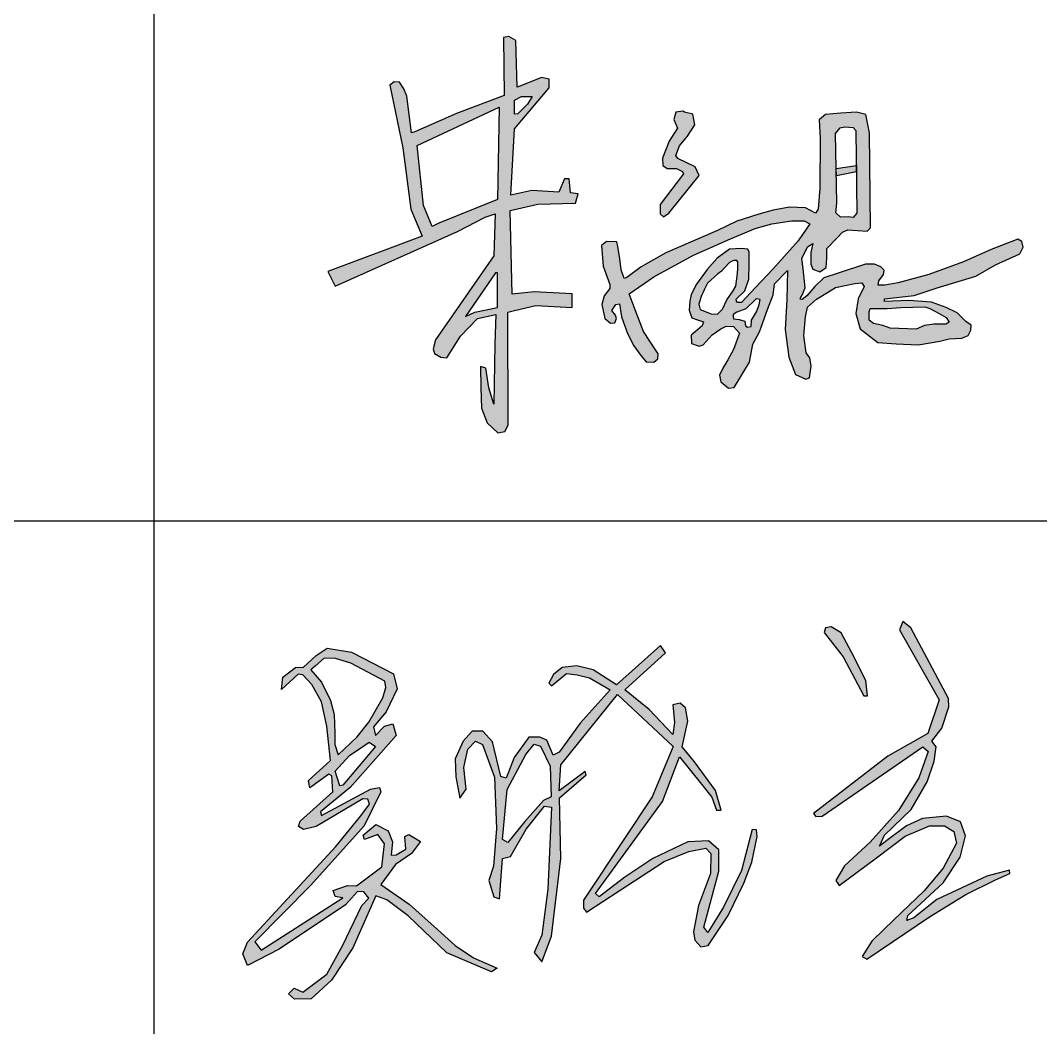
# Model space of a CAD drawing. Extents: x -417156 to 1571408, y 205758 to 1045562.
# Drawn here: x 1045595 to 1047381, y 1022939 to 1024702 of the extents above; entities that cross this region are included whole.
import ezdxf

# ---------------------------------------------------------------- set-up
doc = ezdxf.new("R2010")
doc.units = 0
doc.header["$LTSCALE"] = 1000
doc.header["$MEASUREMENT"] = 0
doc.layers.get('0').update_dxf_attribs({"linetype": 'CONTINUOUS'})
doc.layers.add('PUB_TITLE', color=4, linetype='CONTINUOUS')

msp = doc.modelspace()

# ---------------------------------------------------------------- hatches: boundary and pattern name
h = msp.add_hatch(color=7)
h.paths.add_polyline_path([(1046452.6, 1024369.1), (1046500.9, 1024379.8), (1046567.2, 1024382.1), (1046571.6, 1024397.9), (1046558.2, 1024399.8), (1046555.6, 1024424.5), (1046547.8, 1024424.7), (1046537.9, 1024401.1), (1046490.4, 1024403.8), (1046453.5, 1024396), (1046460.3, 1024511.7), (1046520.8, 1024583.8), (1046521.1, 1024598.7), (1046507.4, 1024602), (1046474.1, 1024588.4), (1046464.8, 1024584.8), (1046462.3, 1024666.6), (1046450.1, 1024673.8), (1046440.9, 1024672.1), (1046442.3, 1024570.6), (1046358.7, 1024538.9), (1046285.5, 1024506.9), (1046279.8, 1024505), (1046271.3, 1024569.3), (1046266.2, 1024581.9), (1046258.5, 1024593.6), (1046249.4, 1024594.3), (1046241.7, 1024588.4), (1046264.3, 1024478.9), (1046278.8, 1024371.2), (1046298.3, 1024323.9), (1046133.2, 1024262), (1046145.8, 1024236.5), (1046360.1, 1024332.3), (1046408.9, 1024357.6), (1046426.2, 1024363.4), (1046424.2, 1024289.5), (1046321.6, 1024142.8), (1046317.4, 1024126.9), (1046320.2, 1024118.9), (1046331.1, 1024112.1), (1046341.6, 1024111.2), (1046365.8, 1024149.2), (1046395.2, 1024179.9), (1046427.6, 1024186.9), (1046425.8, 1024134.7), (1046424.1, 1024029.8), (1046415.1, 1024058.6), (1046409.8, 1024093), (1046400.3, 1024095.9), (1046401.2, 1024059.2), (1046402.2, 1024023.2), (1046412.2, 1023997.5), (1046430.7, 1023979.8), (1046443.3, 1023982), (1046449, 1023993.1), (1046448.4, 1024191.3), (1046460.1, 1024193.9), (1046497.4, 1024202.9), (1046561.3, 1024199.3), (1046561.3, 1024223.2), (1046494.6, 1024226.9), (1046456.3, 1024222.8)])
h.paths.add_polyline_path([(1046430.1, 1024388.4), (1046327.5, 1024346.6), (1046315.8, 1024340.9), (1046300.6, 1024377.6), (1046289.4, 1024482.6), (1046433.2, 1024550.1)], flags=16)
h.paths.add_polyline_path([(1046430.1, 1024260.1), (1046430.1, 1024199), (1046390.5, 1024191.1), (1046374.1, 1024183.6), (1046426.6, 1024260.1)], flags=16)
h.paths.add_polyline_path([(1046460.3, 1024537.8), (1046460.3, 1024562.3), (1046472.1, 1024568.8), (1046491.1, 1024568.8), (1046482.8, 1024555.4), (1046466.2, 1024538.2)], flags=16)
h = msp.add_hatch(color=7)
h.paths.add_polyline_path([(1047043.8, 1024334.9), (1047077.5, 1024332.9), (1047083.3, 1024338.8), (1047082.1, 1024504.9), (1047075.1, 1024537.3), (1047059, 1024540.9), (1047031.9, 1024539.6), (1047004.8, 1024536.8), (1046993.5, 1024527.7), (1046995.4, 1024495.3), (1046994.9, 1024408.3), (1046992.2, 1024371.1), (1046987.4, 1024364.1), (1046969.7, 1024373.5), (1046942, 1024375), (1046913.4, 1024369.6), (1046888, 1024362.3), (1046849.6, 1024350.3), (1046815.9, 1024333.7), (1046725.1, 1024294.9), (1046681.8, 1024270.1), (1046657, 1024251.7), (1046651.9, 1024249.8), (1046647.1, 1024264.9), (1046644.3, 1024284.4), (1046641.2, 1024306.1), (1046639.3, 1024314.4), (1046621, 1024314.8), (1046612.3, 1024308), (1046615.4, 1024271.4), (1046627, 1024239.2), (1046626.8, 1024232.3), (1046617.3, 1024219.4), (1046613.1, 1024204.6), (1046618.4, 1024180.2), (1046628.2, 1024171.8), (1046635.8, 1024172.4), (1046638.6, 1024179.9), (1046636.9, 1024185.8), (1046630.8, 1024194), (1046637.3, 1024204.2), (1046644, 1024205.6), (1046647.7, 1024182.9), (1046657.8, 1024153.8), (1046669.3, 1024131.9), (1046681.6, 1024114.9), (1046690.8, 1024104.2), (1046704.4, 1024103.6), (1046711.3, 1024109.1), (1046711.7, 1024118.3), (1046706.8, 1024125.2), (1046686.2, 1024156.9), (1046671.3, 1024195.1), (1046661, 1024223.1), (1046703.9, 1024252.9), (1046773.7, 1024290.8), (1046838.6, 1024319.2), (1046881.5, 1024337.2), (1046910.9, 1024345.7), (1046945.3, 1024350.7), (1046967.2, 1024350.7), (1046977.2, 1024345.4), (1046956.6, 1024315.7), (1046913.4, 1024266.7), (1046882.2, 1024234.4), (1046857.7, 1024207.9), (1046850.9, 1024208.2), (1046848.8, 1024210.5), (1046848.1, 1024213.8), (1046863.3, 1024228.5), (1046870.3, 1024248.6), (1046871, 1024275.4), (1046871.1, 1024296.3), (1046868.8, 1024301.5), (1046856.9, 1024302.5), (1046836.6, 1024301.1), (1046814.8, 1024285.8), (1046797.8, 1024265.6), (1046779, 1024239.9), (1046769.4, 1024221.9), (1046766.9, 1024210.4), (1046765.9, 1024194.6), (1046770.7, 1024181.2), (1046780.5, 1024177.5), (1046791.2, 1024173.9), (1046788.8, 1024167.1), (1046776.4, 1024156.7), (1046769.4, 1024150.9), (1046769.9, 1024136.4), (1046783.3, 1024131.4), (1046790.5, 1024133.7), (1046806.2, 1024151.1), (1046821.7, 1024161.8), (1046830.7, 1024166.5), (1046843.9, 1024165.8), (1046854.1, 1024154.3), (1046843.4, 1024125.7), (1046833.9, 1024107.3), (1046824.7, 1024092.8), (1046819.2, 1024080.8), (1046821.7, 1024068.9), (1046834.9, 1024057.7), (1046844.9, 1024058.9), (1046871.4, 1024103.5), (1046877.4, 1024134.7), (1046889.1, 1024156.7), (1046903.1, 1024195.7), (1046913.4, 1024221.2), (1046915.6, 1024240.5), (1046938, 1024264.2), (1046937.1, 1024212.7), (1046934.4, 1024160.4), (1046940.4, 1024112), (1046952.3, 1024082.1), (1046970.4, 1024073.6), (1046976.7, 1024075.8), (1046979.5, 1024096.2), (1046977.2, 1024110.9), (1046970.7, 1024120.1), (1046967, 1024150.1), (1046969.9, 1024182.7), (1046973.5, 1024199.7), (1046988.9, 1024213.7), (1047008.5, 1024225.5), (1047022, 1024234.1), (1047056.4, 1024241.4), (1047068.5, 1024242.6), (1047072.4, 1024236.2), (1047062, 1024214.3), (1047058.1, 1024188.5), (1047065.6, 1024161.6), (1047096.5, 1024138.2), (1047128.3, 1024135.7), (1047167.6, 1024133.6), (1047204.8, 1024140.3), (1047221.2, 1024144.2), (1047243.5, 1024145.3), (1047254.8, 1024149.9), (1047259.1, 1024159.5), (1047259.6, 1024168.3), (1047250.3, 1024174.7), (1047235.4, 1024189.8), (1047216.2, 1024199.4), (1047190.3, 1024208.8), (1047150.7, 1024211.2), (1047107.8, 1024209.6), (1047108.1, 1024214.6), (1047160.2, 1024220.3), (1047200.5, 1024233.5), (1047268.3, 1024254), (1047302.2, 1024274.1), (1047345.1, 1024292.9), (1047351.1, 1024304.8), (1047348.4, 1024314.5), (1047341.6, 1024319), (1047295.1, 1024300.7), (1047246.3, 1024279.2), (1047185.8, 1024256.8), (1047132.1, 1024242.1), (1047108.8, 1024238.5), (1047097.2, 1024238.1), (1047098.3, 1024245.9), (1047106.3, 1024257), (1047107.6, 1024264.3), (1047101.7, 1024270.5), (1047090.4, 1024274.9), (1047074.6, 1024274.9), (1047026.8, 1024259.4), (1047002.1, 1024251.4), (1046986.2, 1024235.9), (1046972.1, 1024219.8), (1046963.7, 1024213.2), (1046960.2, 1024213.5), (1046961.5, 1024217.1), (1046964.7, 1024222.1), (1046967.3, 1024229.3), (1046968.9, 1024233.4), (1046965.6, 1024266.7), (1046963.4, 1024285.1), (1046973.1, 1024305.5), (1046982.5, 1024311), (1046978.8, 1024295.5), (1046979.3, 1024274.9), (1046982.8, 1024266.4), (1046995, 1024261.9), (1047006, 1024269.2), (1047006.9, 1024285.6), (1047007, 1024302.6), (1047024.9, 1024321), (1047034.6, 1024331)])
h.paths.add_polyline_path([(1047023.1, 1024365.1), (1047024.8, 1024381.6), (1047022.2, 1024503.6), (1047030.2, 1024513.7), (1047037.8, 1024515.7), (1047053.3, 1024514.4), (1047057.9, 1024509), (1047059.9, 1024364.1), (1047053.3, 1024357), (1047044.4, 1024357.9), (1047031.2, 1024357.6)], flags=16)
h.paths.add_polyline_path([(1047082.7, 1024197.3), (1047112.8, 1024197.7), (1047136.8, 1024199.3), (1047157.7, 1024199.5), (1047179, 1024200.2), (1047187.5, 1024197.3), (1047203.6, 1024188.8), (1047216, 1024181.9), (1047221.3, 1024173.7), (1047215.4, 1024170.1), (1047194.2, 1024169.9), (1047178.4, 1024167.6), (1047163.4, 1024161.5), (1047118.1, 1024162.8), (1047105.1, 1024167.6), (1047089, 1024171.3), (1047081.3, 1024176.8), (1047081.5, 1024191.6)], flags=16)
h.paths.add_polyline_path([(1046851, 1024278.4), (1046851.3, 1024266.5), (1046849.8, 1024254.1), (1046847.8, 1024236.4), (1046841.8, 1024226.6), (1046831.8, 1024212.7), (1046824.1, 1024196.3), (1046815.6, 1024187.3), (1046804.4, 1024188.3), (1046785.5, 1024195.8), (1046782.7, 1024205), (1046787.2, 1024218.7), (1046792.2, 1024230.2), (1046797.9, 1024241.9), (1046816, 1024258.3), (1046822.5, 1024262.9), (1046828.7, 1024269.5), (1046836.9, 1024277.7), (1046843.9, 1024281.5), (1046849.6, 1024281.7)], flags=16)
h.paths.add_polyline_path([(1046890.2, 1024213.1), (1046888.5, 1024203.9), (1046883.8, 1024191.6), (1046875.4, 1024177), (1046874.7, 1024165.9), (1046868.4, 1024164.7), (1046865, 1024166.4), (1046863.8, 1024170.1), (1046863.3, 1024175.3), (1046853.7, 1024178.2), (1046843.4, 1024179.4), (1046842.8, 1024183), (1046843.3, 1024187), (1046849.2, 1024190.8), (1046865, 1024197.1), (1046882.3, 1024213.1), (1046884.1, 1024214.2)], flags=16)
for points in [[(1046783.5, 1024430.3), (1046776.6, 1024445.7), (1046746, 1024460.3), (1046742.8, 1024465.3), (1046749.2, 1024482.5), (1046763.2, 1024499.1), (1046775.8, 1024518.7), (1046772.3, 1024537.5), (1046758, 1024540.9), (1046754.9, 1024542.9), (1046742.7, 1024541.4), (1046739.2, 1024528.5), (1046745.7, 1024513.3), (1046731.2, 1024490.4), (1046719.5, 1024460.5), (1046719.6, 1024447.7), (1046727.3, 1024442.6), (1046744.1, 1024442.6), (1046754.4, 1024437.5), (1046755.8, 1024433.4), (1046715.5, 1024379.4), (1046715, 1024363.2), (1046720.9, 1024357.7), (1046730.2, 1024364.4)], [(1047058.8, 1024447.8), (1047023.5, 1024442.6), (1047023.8, 1024429.9), (1047058.9, 1024436.6)]]:
    msp.add_hatch(color=7).paths.add_polyline_path(points)
h = msp.add_hatch(color=256)
h.paths.add_polyline_path([(1047154.3, 1023638.4), (1047139.9, 1023649.4), (1047134.6, 1023634.9), (1047203.8, 1023512.6), (1047184, 1023453.6), (1047113.7, 1023413.6), (1046983.5, 1023313.5), (1046987.9, 1023308.2), (1046999, 1023308.7), (1047175.2, 1023430.1), (1047184.4, 1023421.8), (1047168.4, 1023375.9), (1047132.6, 1023318.4), (1047082.7, 1023263), (1047038.1, 1023221.9), (1047022.6, 1023196.3), (1047028.9, 1023187.1), (1047093.8, 1023235.9), (1047144.2, 1023273.9), (1047186.9, 1023291.6), (1047213, 1023291.6), (1047229.4, 1023281.9), (1047234.3, 1023261.6), (1047210.6, 1023217.6), (1047176.7, 1023177.3), (1047137.9, 1023140.1), (1047107.4, 1023110.7), (1047086, 1023090.1), (1047069.2, 1023063.2), (1047077, 1023058.3), (1047122, 1023088.8), (1047186.9, 1023132.7), (1047250.5, 1023171.8), (1047302.7, 1023197.2), (1047327.8, 1023208.1), (1047326.8, 1023214.2), (1047287.5, 1023203.7), (1047199.6, 1023162.7), (1047159.6, 1023130.8), (1047147.4, 1023125.8), (1047148.8, 1023134.9), (1047210.8, 1023191.8), (1047240.7, 1023236.9), (1047249.9, 1023274), (1047241.1, 1023298.7), (1047216.6, 1023308.6), (1047174.6, 1023304.8), (1047146.8, 1023291.6), (1047112.2, 1023265.9), (1047099.2, 1023256.2), (1047108.1, 1023275.4), (1047154.9, 1023320.4), (1047182.7, 1023368.7), (1047195, 1023404.9), (1047198.7, 1023430.3), (1047191.2, 1023440.1), (1047208.2, 1023462.7), (1047220.8, 1023500.3), (1047220.1, 1023514.9)])
h.paths.add_polyline_path([(1047014.9, 1023640.3), (1047004.5, 1023638.4), (1047002.4, 1023630.1), (1047035.7, 1023587.5), (1047071.7, 1023519.4), (1047078.4, 1023519.4), (1047075.6, 1023546.4), (1047050.6, 1023594.5), (1047032.2, 1023629.9)], flags=17)
h.paths.add_polyline_path([(1046478.4, 1023299.6), (1046448.5, 1023262.3), (1046438.9, 1023267.9), (1046447.5, 1023355.4), (1046479.9, 1023416.6), (1046494.7, 1023434.6), (1046505.7, 1023431.4), (1046522.4, 1023396), (1046524.2, 1023342.5), (1046511, 1023336.1)], flags=16)
h.paths.add_polyline_path([(1046357.2, 1023377.8), (1046364.3, 1023340), (1046375.7, 1023355.8), (1046371.3, 1023393.8), (1046378.2, 1023426), (1046391.6, 1023439.8), (1046403.9, 1023433.9), (1046425.2, 1023377), (1046428.7, 1023287.1), (1046423.2, 1023221.1), (1046415.3, 1023195.9), (1046423.7, 1023167.2), (1046433.6, 1023164.2), (1046439, 1023234.4), (1046453.4, 1023237.9), (1046480.6, 1023285.8), (1046512.8, 1023326.4), (1046525.1, 1023324.4), (1046518.7, 1023181.1), (1046507.8, 1023100.3), (1046494.4, 1023070.1), (1046507.8, 1023053.8), (1046525.1, 1023098.8), (1046541.5, 1023234.4), (1046539.1, 1023340.7), (1046585.9, 1023380.8), (1046583.8, 1023387.1), (1046538.1, 1023353.1), (1046541.2, 1023398.5), (1046640.6, 1023521.7), (1046738, 1023430.7), (1046701.1, 1023342.7), (1046651.4, 1023267.8), (1046580.8, 1023161.6), (1046581, 1023147.6), (1046586.3, 1023140.7), (1046643.7, 1023178.2), (1046722.2, 1023229.4), (1046765.7, 1023246.6), (1046794.9, 1023252.7), (1046804.1, 1023243.1), (1046803.3, 1023208), (1046782.3, 1023152), (1046773.5, 1023106.2), (1046775.8, 1023091.3), (1046786.5, 1023079.8), (1046799.5, 1023082.1), (1046834.3, 1023134.8), (1046861.5, 1023191.1), (1046875.5, 1023228.4), (1046885.3, 1023273.2), (1046883.8, 1023284.8), (1046876.6, 1023285.6), (1046857.8, 1023213.3), (1046826.1, 1023149.3), (1046798.6, 1023105.1), (1046791.4, 1023114.5), (1046817.8, 1023212.2), (1046818.2, 1023249.8), (1046800.1, 1023265.6), (1046763.5, 1023263.7), (1046702.1, 1023234.4), (1046653.5, 1023201.6), (1046608.3, 1023167.4), (1046601.9, 1023173.4), (1046719.1, 1023334.5), (1046749.1, 1023412.6), (1046787.5, 1023364.6), (1046805.6, 1023342.1), (1046813.7, 1023319.3), (1046822, 1023319.3), (1046812.4, 1023353.7), (1046775.6, 1023403.7), (1046753.6, 1023430.3), (1046763.6, 1023475.2), (1046759.5, 1023498.4), (1046750.3, 1023506.7), (1046737.4, 1023503.8), (1046740.4, 1023472.7), (1046737.4, 1023451.5), (1046695.9, 1023495.5), (1046653.2, 1023529.7), (1046724.7, 1023594.4), (1046715.6, 1023607.2), (1046638.5, 1023538.4), (1046597.8, 1023564.8), (1046569, 1023571.6), (1046543.4, 1023569.1), (1046528.7, 1023556.9), (1046520, 1023541.4), (1046525.1, 1023536.7), (1046541.3, 1023550), (1046551.2, 1023558.2), (1046569.7, 1023556.1), (1046591.2, 1023550.9), (1046627.6, 1023530), (1046575.1, 1023471.6), (1046547.6, 1023433.6), (1046538.2, 1023420.7), (1046527.9, 1023415.4), (1046516.5, 1023441.6), (1046504.4, 1023446.9), (1046485.5, 1023446.9), (1046459.7, 1023411.6), (1046445.6, 1023375), (1046436, 1023378), (1046421.5, 1023439), (1046404.9, 1023457.2), (1046386.2, 1023457.4), (1046370, 1023439.8), (1046356.4, 1023409.3)])
h.paths.add_polyline_path([(1046154.5, 1023361.9), (1046146.3, 1023387.2), (1046171.3, 1023414.7), (1046196.1, 1023432), (1046205.4, 1023438.4), (1046216.6, 1023430.7), (1046159.3, 1023362.9)], flags=16)
h.paths.add_polyline_path([(1046145.4, 1023434.1), (1046151.2, 1023416.2), (1046184.7, 1023447.4), (1046205.1, 1023473.3), (1046229.6, 1023515.8), (1046235, 1023533.9), (1046233.3, 1023545), (1046173.4, 1023576.4), (1046146.5, 1023584.5), (1046126.9, 1023585), (1046111.7, 1023571.8), (1046103.7, 1023564.9), (1046122.4, 1023543.1), (1046137.9, 1023511.4), (1046144.5, 1023486.8), (1046145.2, 1023454.1)], flags=16)
h.paths.add_polyline_path([(1046081, 1023557.1), (1046051.8, 1023530.5), (1046054.5, 1023552.2), (1046076.7, 1023569.2), (1046090.6, 1023569.6), (1046112.5, 1023590.2), (1046132.3, 1023602.9), (1046174.8, 1023595.8), (1046248.2, 1023557.7), (1046254.6, 1023531.5), (1046235.5, 1023491.1), (1046213.3, 1023465.3), (1046216.5, 1023449.8), (1046232.7, 1023466.1), (1046247, 1023470.1), (1046252.9, 1023449.9), (1046172.6, 1023358.7), (1046120.1, 1023316.2), (1046122.3, 1023309.6), (1046207.7, 1023356), (1046223.9, 1023359.1), (1046226.1, 1023351.2), (1046197, 1023291.7), (1046103.5, 1023187.9), (1046005.1, 1023088.5), (1046016.7, 1023074.3), (1046159.6, 1023165.4), (1046145.8, 1023168.2), (1046142.5, 1023178.6), (1046167.8, 1023187.4), (1046183.2, 1023186.8), (1046227.8, 1023219.8), (1046232.7, 1023260.4), (1046220.6, 1023276.4), (1046197.5, 1023267.6), (1046195.3, 1023275.3), (1046217.3, 1023293.9), (1046238.8, 1023283), (1046246.4, 1023263.7), (1046244.2, 1023240.1), (1046253, 1023240.7), (1046270.1, 1023251.1), (1046267.9, 1023273.1), (1046275, 1023276.4), (1046295.4, 1023264.3), (1046280, 1023243.4), (1046251.9, 1023224.2), (1046226.1, 1023189), (1046275.6, 1023154.4), (1046325.1, 1023110), (1046356.1, 1023082.1), (1046388.4, 1023060.8), (1046429.6, 1023042.7), (1046419.7, 1023036.1), (1046341.7, 1023069.6), (1046274.1, 1023134.4), (1046236.7, 1023161.9), (1046217.4, 1023169), (1046176.8, 1023078.4), (1046139.4, 1023021.8), (1046103.9, 1022989), (1046074.7, 1022988.3), (1046064.6, 1022997.5), (1046074.3, 1023007.5), (1046089.7, 1023000.6), (1046131.3, 1023031.8), (1046159, 1023081.6), (1046192.9, 1023152), (1046205.3, 1023165.1), (1046196, 1023176.3), (1046185.2, 1023176.7), (1046164.1, 1023153.2), (1046047.7, 1023075.9), (1045992.6, 1023047.4), (1045984.6, 1023067.4), (1045992.3, 1023088.2), (1046147.5, 1023255.8), (1046188.7, 1023306.4), (1046201.4, 1023323.5), (1046206.1, 1023329.8), (1046203.5, 1023338.4), (1046194.4, 1023338.8), (1046113, 1023290.5), (1046090.6, 1023285.4), (1046081.8, 1023290.8), (1046084.8, 1023299.9), (1046142, 1023351.1), (1046140, 1023379.1), (1046135, 1023382.4), (1046101.6, 1023358.1), (1046099.6, 1023371.1), (1046138, 1023406.4), (1046131.2, 1023466.4), (1046122.1, 1023509), (1046105.1, 1023539.2), (1046089.5, 1023556.2)])

# ---------------------------------------------------------------- linework, layer by layer
for p, q in [((1047014.9, 1023640.3), (1047004.5, 1023638.4)), ((1047032.2, 1023629.9), (1047014.9, 1023640.3)), ((1047139.9, 1023649.4), (1047134.6, 1023634.9)), ((1047154.3, 1023638.4), (1047139.9, 1023649.4)), ((1047004.5, 1023638.4), (1047002.4, 1023630.1)), ((1047002.4, 1023630.1), (1047035.7, 1023587.5)), ((1047050.6, 1023594.5), (1047032.2, 1023629.9)), ((1047134.6, 1023634.9), (1047203.8, 1023512.6)), ((1047220.1, 1023514.9), (1047154.3, 1023638.4)), ((1046715.6, 1023607.2), (1046638.5, 1023538.4)), ((1046724.7, 1023594.4), (1046715.6, 1023607.2)), ((1046090.6, 1023569.6), (1046112.5, 1023590.2)), ((1046112.5, 1023590.2), (1046132.3, 1023602.9)), ((1046132.3, 1023602.9), (1046174.8, 1023595.8)), ((1046174.8, 1023595.8), (1046248.2, 1023557.7)), ((1046653.2, 1023529.7), (1046724.7, 1023594.4)), ((1047035.7, 1023587.5), (1047071.7, 1023519.4)), ((1047075.6, 1023546.4), (1047050.6, 1023594.5)), ((1046054.5, 1023552.2), (1046076.7, 1023569.2)), ((1046076.7, 1023569.2), (1046090.6, 1023569.6)), ((1046111.7, 1023571.8), (1046103.7, 1023564.9)), ((1046126.9, 1023585), (1046111.7, 1023571.8)), ((1046146.5, 1023584.5), (1046126.9, 1023585)), ((1046173.4, 1023576.4), (1046146.5, 1023584.5)), ((1046233.3, 1023545), (1046173.4, 1023576.4)), ((1046543.4, 1023569.1), (1046528.7, 1023556.9)), ((1046569, 1023571.6), (1046543.4, 1023569.1)), ((1046597.8, 1023564.8), (1046569, 1023571.6)), ((1046081, 1023557.1), (1046051.8, 1023530.5)), ((1046051.8, 1023530.5), (1046054.5, 1023552.2)), ((1046089.5, 1023556.2), (1046081, 1023557.1)), ((1046105.1, 1023539.2), (1046089.5, 1023556.2)), ((1046103.7, 1023564.9), (1046122.4, 1023543.1)), ((1046248.2, 1023557.7), (1046254.6, 1023531.5)), ((1046528.7, 1023556.9), (1046520, 1023541.4)), ((1046541.3, 1023550), (1046551.2, 1023558.2)), ((1046551.2, 1023558.2), (1046569.7, 1023556.1)), ((1046569.7, 1023556.1), (1046591.2, 1023550.9)), ((1046591.2, 1023550.9), (1046627.6, 1023530)), ((1046638.5, 1023538.4), (1046597.8, 1023564.8)), ((1046122.1, 1023509), (1046105.1, 1023539.2)), ((1046122.4, 1023543.1), (1046137.9, 1023511.4)), ((1046229.6, 1023515.8), (1046235, 1023533.9)), ((1046235, 1023533.9), (1046233.3, 1023545)), ((1046520, 1023541.4), (1046525.1, 1023536.7)), ((1046525.1, 1023536.7), (1046541.3, 1023550)), ((1047078.4, 1023519.4), (1047075.6, 1023546.4)), ((1046205.1, 1023473.3), (1046229.6, 1023515.8)), ((1046254.6, 1023531.5), (1046235.5, 1023491.1)), ((1046541.2, 1023398.5), (1046640.6, 1023521.7)), ((1046627.6, 1023530), (1046575.1, 1023471.6)), ((1046640.6, 1023521.7), (1046738, 1023430.7)), ((1046695.9, 1023495.5), (1046653.2, 1023529.7)), ((1047071.7, 1023519.4), (1047078.4, 1023519.4)), ((1047220.8, 1023500.3), (1047220.1, 1023514.9)), ((1046131.2, 1023466.4), (1046122.1, 1023509)), ((1046137.9, 1023511.4), (1046144.5, 1023486.8)), ((1046750.3, 1023506.7), (1046737.4, 1023503.8)), ((1046737.4, 1023503.8), (1046740.4, 1023472.7)), ((1046759.5, 1023498.4), (1046750.3, 1023506.7)), ((1046763.6, 1023475.2), (1046759.5, 1023498.4)), ((1047203.8, 1023512.6), (1047184, 1023453.6)), ((1047208.2, 1023462.7), (1047220.8, 1023500.3)), ((1046144.5, 1023486.8), (1046145.2, 1023454.1)), ((1046235.5, 1023491.1), (1046213.3, 1023465.3)), ((1046737.4, 1023451.5), (1046695.9, 1023495.5)), ((1046138, 1023406.4), (1046131.2, 1023466.4)), ((1046184.7, 1023447.4), (1046205.1, 1023473.3)), ((1046213.3, 1023465.3), (1046216.5, 1023449.8)), ((1046216.5, 1023449.8), (1046232.7, 1023466.1)), ((1046232.7, 1023466.1), (1046247, 1023470.1)), ((1046247, 1023470.1), (1046252.9, 1023449.9)), ((1046575.1, 1023471.6), (1046547.6, 1023433.6)), ((1046740.4, 1023472.7), (1046737.4, 1023451.5)), ((1046753.6, 1023430.3), (1046763.6, 1023475.2)), ((1047191.2, 1023440.1), (1047208.2, 1023462.7)), ((1046145.2, 1023454.1), (1046145.4, 1023434.1)), ((1046151.2, 1023416.2), (1046184.7, 1023447.4)), ((1046252.9, 1023449.9), (1046172.6, 1023358.7)), ((1046386.2, 1023457.4), (1046370, 1023439.8)), ((1046404.9, 1023457.2), (1046386.2, 1023457.4)), ((1046421.5, 1023439), (1046404.9, 1023457.2)), ((1046485.5, 1023446.9), (1046459.7, 1023411.6)), ((1046504.4, 1023446.9), (1046485.5, 1023446.9)), ((1046516.5, 1023441.6), (1046504.4, 1023446.9)), ((1047184, 1023453.6), (1047113.7, 1023413.6)), ((1046145.4, 1023434.1), (1046151.2, 1023416.2)), ((1046216.6, 1023430.7), (1046159.3, 1023362.9)), ((1046171.3, 1023414.7), (1046196.1, 1023432)), ((1046196.1, 1023432), (1046205.4, 1023438.4)), ((1046205.4, 1023438.4), (1046216.6, 1023430.7)), ((1046370, 1023439.8), (1046356.4, 1023409.3)), ((1046371.3, 1023393.8), (1046378.2, 1023426)), ((1046378.2, 1023426), (1046391.6, 1023439.8)), ((1046391.6, 1023439.8), (1046403.9, 1023433.9)), ((1046403.9, 1023433.9), (1046425.2, 1023377)), ((1046436, 1023378), (1046421.5, 1023439)), ((1046479.9, 1023416.6), (1046494.7, 1023434.6)), ((1046494.7, 1023434.6), (1046505.7, 1023431.4)), ((1046505.7, 1023431.4), (1046522.4, 1023396)), ((1046527.9, 1023415.4), (1046516.5, 1023441.6)), ((1046547.6, 1023433.6), (1046538.2, 1023420.7)), ((1046738, 1023430.7), (1046701.1, 1023342.7)), ((1046775.6, 1023403.7), (1046753.6, 1023430.3)), ((1046999, 1023308.7), (1047175.2, 1023430.1)), ((1047175.2, 1023430.1), (1047184.4, 1023421.8)), ((1047198.7, 1023430.3), (1047191.2, 1023440.1)), ((1047195, 1023404.9), (1047198.7, 1023430.3)), ((1046146.3, 1023387.2), (1046171.3, 1023414.7)), ((1046356.4, 1023409.3), (1046357.2, 1023377.8)), ((1046459.7, 1023411.6), (1046445.6, 1023375)), ((1046447.5, 1023355.4), (1046479.9, 1023416.6)), ((1046538.2, 1023420.7), (1046527.9, 1023415.4)), ((1046719.1, 1023334.5), (1046749.1, 1023412.6)), ((1046749.1, 1023412.6), (1046787.5, 1023364.6)), ((1047113.7, 1023413.6), (1046983.5, 1023313.5)), ((1047184.4, 1023421.8), (1047168.4, 1023375.9)), ((1046099.6, 1023371.1), (1046138, 1023406.4)), ((1046375.7, 1023355.8), (1046371.3, 1023393.8)), ((1046522.4, 1023396), (1046524.2, 1023342.5)), ((1046538.1, 1023353.1), (1046541.2, 1023398.5)), ((1046812.4, 1023353.7), (1046775.6, 1023403.7)), ((1047182.7, 1023368.7), (1047195, 1023404.9)), ((1046135, 1023382.4), (1046101.6, 1023358.1)), ((1046140, 1023379.1), (1046135, 1023382.4)), ((1046142, 1023351.1), (1046140, 1023379.1)), ((1046154.5, 1023361.9), (1046146.3, 1023387.2)), ((1046357.2, 1023377.8), (1046364.3, 1023340)), ((1046425.2, 1023377), (1046428.7, 1023287.1)), ((1046445.6, 1023375), (1046436, 1023378)), ((1046583.8, 1023387.1), (1046538.1, 1023353.1)), ((1046539.1, 1023340.7), (1046585.9, 1023380.8)), ((1046585.9, 1023380.8), (1046583.8, 1023387.1)), ((1047168.4, 1023375.9), (1047132.6, 1023318.4)), ((1046101.6, 1023358.1), (1046099.6, 1023371.1)), ((1046172.6, 1023358.7), (1046120.1, 1023316.2)), ((1046122.3, 1023309.6), (1046207.7, 1023356)), ((1046159.3, 1023362.9), (1046154.5, 1023361.9)), ((1046207.7, 1023356), (1046223.9, 1023359.1)), ((1046223.9, 1023359.1), (1046226.1, 1023351.2)), ((1046364.3, 1023340), (1046375.7, 1023355.8)), ((1046438.9, 1023267.9), (1046447.5, 1023355.4)), ((1046787.5, 1023364.6), (1046805.6, 1023342.1)), ((1047154.9, 1023320.4), (1047182.7, 1023368.7)), ((1046084.8, 1023299.9), (1046142, 1023351.1)), ((1046194.4, 1023338.8), (1046113, 1023290.5)), ((1046203.5, 1023338.4), (1046194.4, 1023338.8)), ((1046226.1, 1023351.2), (1046197, 1023291.7)), ((1046206.1, 1023329.8), (1046203.5, 1023338.4)), ((1046524.2, 1023342.5), (1046511, 1023336.1)), ((1046541.5, 1023234.4), (1046539.1, 1023340.7)), ((1046701.1, 1023342.7), (1046651.4, 1023267.8)), ((1046805.6, 1023342.1), (1046813.7, 1023319.3)), ((1046822, 1023319.3), (1046812.4, 1023353.7)), ((1046188.7, 1023306.4), (1046201.4, 1023323.5)), ((1046201.4, 1023323.5), (1046206.1, 1023329.8)), ((1046511, 1023336.1), (1046478.4, 1023299.6)), ((1046480.6, 1023285.8), (1046512.8, 1023326.4)), ((1046512.8, 1023326.4), (1046525.1, 1023324.4)), ((1046525.1, 1023324.4), (1046518.7, 1023181.1)), ((1046601.9, 1023173.4), (1046719.1, 1023334.5)), ((1046813.7, 1023319.3), (1046822, 1023319.3)), ((1047132.6, 1023318.4), (1047082.7, 1023263)), ((1047108.1, 1023275.4), (1047154.9, 1023320.4)), ((1046120.1, 1023316.2), (1046122.3, 1023309.6)), ((1046147.5, 1023255.8), (1046188.7, 1023306.4)), ((1046983.5, 1023313.5), (1046987.9, 1023308.2)), ((1046987.9, 1023308.2), (1046999, 1023308.7)), ((1047174.6, 1023304.8), (1047146.8, 1023291.6)), ((1047216.6, 1023308.6), (1047174.6, 1023304.8)), ((1047241.1, 1023298.7), (1047216.6, 1023308.6)), ((1046081.8, 1023290.8), (1046084.8, 1023299.9)), ((1046090.6, 1023285.4), (1046081.8, 1023290.8)), ((1046113, 1023290.5), (1046090.6, 1023285.4)), ((1046197, 1023291.7), (1046103.5, 1023187.9)), ((1046195.3, 1023275.3), (1046217.3, 1023293.9)), ((1046217.3, 1023293.9), (1046238.8, 1023283)), ((1046238.8, 1023283), (1046246.4, 1023263.7)), ((1046428.7, 1023287.1), (1046423.2, 1023221.1)), ((1046478.4, 1023299.6), (1046448.5, 1023262.3)), ((1046453.4, 1023237.9), (1046480.6, 1023285.8)), ((1046876.6, 1023285.6), (1046857.8, 1023213.3)), ((1046883.8, 1023284.8), (1046876.6, 1023285.6)), ((1046885.3, 1023273.2), (1046883.8, 1023284.8)), ((1047146.8, 1023291.6), (1047112.2, 1023265.9)), ((1047144.2, 1023273.9), (1047186.9, 1023291.6)), ((1047186.9, 1023291.6), (1047213, 1023291.6)), ((1047213, 1023291.6), (1047229.4, 1023281.9)), ((1047249.9, 1023274), (1047241.1, 1023298.7)), ((1046197.5, 1023267.6), (1046195.3, 1023275.3)), ((1046220.6, 1023276.4), (1046197.5, 1023267.6)), ((1046197.5, 1023267.6), (1046197.5, 1023267.6)), ((1046232.7, 1023260.4), (1046220.6, 1023276.4)), ((1046267.9, 1023273.1), (1046275, 1023276.4)), ((1046270.1, 1023251.1), (1046267.9, 1023273.1)), ((1046275, 1023276.4), (1046295.4, 1023264.3)), ((1046448.5, 1023262.3), (1046438.9, 1023267.9)), ((1046651.4, 1023267.8), (1046580.8, 1023161.6)), ((1046800.1, 1023265.6), (1046763.5, 1023263.7)), ((1046818.2, 1023249.8), (1046800.1, 1023265.6)), ((1046875.5, 1023228.4), (1046885.3, 1023273.2)), ((1047093.8, 1023235.9), (1047144.2, 1023273.9)), ((1047099.2, 1023256.2), (1047108.1, 1023275.4)), ((1047112.2, 1023265.9), (1047099.2, 1023256.2)), ((1047229.4, 1023281.9), (1047234.3, 1023261.6)), ((1047240.7, 1023236.9), (1047249.9, 1023274)), ((1045992.3, 1023088.2), (1046147.5, 1023255.8)), ((1046227.8, 1023219.8), (1046232.7, 1023260.4)), ((1046246.4, 1023263.7), (1046244.2, 1023240.1)), ((1046253, 1023240.7), (1046270.1, 1023251.1)), ((1046295.4, 1023264.3), (1046280, 1023243.4)), ((1046763.5, 1023263.7), (1046702.1, 1023234.4)), ((1046765.7, 1023246.6), (1046794.9, 1023252.7)), ((1046794.9, 1023252.7), (1046804.1, 1023243.1)), ((1046817.8, 1023212.2), (1046818.2, 1023249.8)), ((1047082.7, 1023263), (1047038.1, 1023221.9)), ((1047234.3, 1023261.6), (1047210.6, 1023217.6)), ((1046244.2, 1023240.1), (1046253, 1023240.7)), ((1046280, 1023243.4), (1046251.9, 1023224.2)), ((1046433.6, 1023164.2), (1046439, 1023234.4)), ((1046439, 1023234.4), (1046453.4, 1023237.9)), ((1046525.1, 1023098.8), (1046541.5, 1023234.4)), ((1046643.7, 1023178.2), (1046722.2, 1023229.4)), ((1046702.1, 1023234.4), (1046653.5, 1023201.6)), ((1046722.2, 1023229.4), (1046765.7, 1023246.6)), ((1046804.1, 1023243.1), (1046803.3, 1023208)), ((1047028.9, 1023187.1), (1047093.8, 1023235.9)), ((1047210.8, 1023191.8), (1047240.7, 1023236.9)), ((1046183.2, 1023186.8), (1046227.8, 1023219.8)), ((1046251.9, 1023224.2), (1046226.1, 1023189)), ((1046423.2, 1023221.1), (1046415.3, 1023195.9)), ((1046791.4, 1023114.5), (1046817.8, 1023212.2)), ((1046857.8, 1023213.3), (1046826.1, 1023149.3)), ((1046861.5, 1023191.1), (1046875.5, 1023228.4)), ((1047038.1, 1023221.9), (1047022.6, 1023196.3)), ((1047210.6, 1023217.6), (1047176.7, 1023177.3)), ((1047326.8, 1023214.2), (1047287.5, 1023203.7)), ((1047327.8, 1023208.1), (1047326.8, 1023214.2)), ((1046415.3, 1023195.9), (1046423.7, 1023167.2)), ((1046653.5, 1023201.6), (1046608.3, 1023167.4)), ((1046803.3, 1023208), (1046782.3, 1023152)), ((1047022.6, 1023196.3), (1047028.9, 1023187.1)), ((1047287.5, 1023203.7), (1047199.6, 1023162.7)), ((1047250.5, 1023171.8), (1047302.7, 1023197.2)), ((1047302.7, 1023197.2), (1047327.8, 1023208.1)), ((1046103.5, 1023187.9), (1046005.1, 1023088.5)), ((1046142.5, 1023178.6), (1046167.8, 1023187.4)), ((1046145.8, 1023168.2), (1046142.5, 1023178.6)), ((1046185.2, 1023176.7), (1046164.1, 1023153.2)), ((1046167.8, 1023187.4), (1046183.2, 1023186.8)), ((1046196, 1023176.3), (1046185.2, 1023176.7)), ((1046205.3, 1023165.1), (1046196, 1023176.3)), ((1046226.1, 1023189), (1046275.6, 1023154.4)), ((1046518.7, 1023181.1), (1046507.8, 1023100.3)), ((1046586.3, 1023140.7), (1046643.7, 1023178.2)), ((1046834.3, 1023134.8), (1046861.5, 1023191.1)), ((1047176.7, 1023177.3), (1047137.9, 1023140.1)), ((1047148.8, 1023134.9), (1047210.8, 1023191.8)), ((1046016.7, 1023074.3), (1046159.6, 1023165.4)), ((1046159.6, 1023165.4), (1046145.8, 1023168.2)), ((1046217.4, 1023169), (1046176.8, 1023078.4)), ((1046192.9, 1023152), (1046205.3, 1023165.1)), ((1046236.7, 1023161.9), (1046217.4, 1023169)), ((1046274.1, 1023134.4), (1046236.7, 1023161.9)), ((1046423.7, 1023167.2), (1046433.6, 1023164.2)), ((1046580.8, 1023161.6), (1046581, 1023147.6)), ((1046608.3, 1023167.4), (1046601.9, 1023173.4)), ((1047199.6, 1023162.7), (1047159.6, 1023130.8)), ((1047186.9, 1023132.7), (1047250.5, 1023171.8)), ((1046164.1, 1023153.2), (1046047.7, 1023075.9)), ((1046159, 1023081.6), (1046192.9, 1023152)), ((1046275.6, 1023154.4), (1046325.1, 1023110)), ((1046581, 1023147.6), (1046586.3, 1023140.7)), ((1046782.3, 1023152), (1046773.5, 1023106.2)), ((1046826.1, 1023149.3), (1046798.6, 1023105.1)), ((1047137.9, 1023140.1), (1047107.4, 1023110.7)), ((1046341.7, 1023069.6), (1046274.1, 1023134.4)), ((1046799.5, 1023082.1), (1046834.3, 1023134.8)), ((1047122, 1023088.8), (1047186.9, 1023132.7)), ((1047147.4, 1023125.8), (1047148.8, 1023134.9)), ((1047159.6, 1023130.8), (1047147.4, 1023125.8)), ((1046325.1, 1023110), (1046356.1, 1023082.1)), ((1046773.5, 1023106.2), (1046775.8, 1023091.3)), ((1046798.6, 1023105.1), (1046791.4, 1023114.5)), ((1047107.4, 1023110.7), (1047086, 1023090.1)), ((1045984.6, 1023067.4), (1045992.3, 1023088.2)), ((1046005.1, 1023088.5), (1046016.7, 1023074.3)), ((1046507.8, 1023100.3), (1046494.4, 1023070.1)), ((1046507.8, 1023053.8), (1046525.1, 1023098.8)), ((1046775.8, 1023091.3), (1046786.5, 1023079.8)), ((1047086, 1023090.1), (1047069.2, 1023063.2)), ((1047077, 1023058.3), (1047122, 1023088.8)), ((1046047.7, 1023075.9), (1045992.6, 1023047.4)), ((1046131.3, 1023031.8), (1046159, 1023081.6)), ((1046176.8, 1023078.4), (1046139.4, 1023021.8)), ((1046419.7, 1023036.1), (1046341.7, 1023069.6)), ((1046356.1, 1023082.1), (1046388.4, 1023060.8)), ((1046494.4, 1023070.1), (1046507.8, 1023053.8)), ((1046786.5, 1023079.8), (1046799.5, 1023082.1)), ((1045992.6, 1023047.4), (1045984.6, 1023067.4)), ((1046388.4, 1023060.8), (1046429.6, 1023042.7)), ((1047069.2, 1023063.2), (1047077, 1023058.3)), ((1046429.6, 1023042.7), (1046419.7, 1023036.1)), ((1046089.7, 1023000.6), (1046131.3, 1023031.8)), ((1046139.4, 1023021.8), (1046103.9, 1022989)), ((1046064.6, 1022997.5), (1046074.3, 1023007.5)), ((1046074.7, 1022988.3), (1046064.6, 1022997.5)), ((1046074.3, 1023007.5), (1046089.7, 1023000.6)), ((1046103.9, 1022989), (1046074.7, 1022988.3))]:
    msp.add_line(p, q)
for points in [[(1046427.6, 1024186.9), (1046425.8, 1024134.7), (1046424.1, 1024029.8), (1046415.1, 1024058.6), (1046409.8, 1024093), (1046400.3, 1024095.9), (1046401.2, 1024059.2), (1046402.2, 1024023.2), (1046412.2, 1023997.5), (1046430.7, 1023979.8), (1046443.3, 1023982), (1046449, 1023993.1), (1046448.4, 1024191.3), (1046460.1, 1024193.9), (1046497.4, 1024202.9), (1046561.3, 1024199.3), (1046561.3, 1024223.2), (1046494.6, 1024226.9), (1046456.3, 1024222.8), (1046452.6, 1024369.1), (1046500.9, 1024379.8), (1046567.2, 1024382.1), (1046571.6, 1024397.9), (1046558.2, 1024399.8), (1046555.6, 1024424.5), (1046547.8, 1024424.7), (1046537.9, 1024401.1), (1046490.4, 1024403.8), (1046453.5, 1024396), (1046460.3, 1024511.7), (1046520.8, 1024583.8), (1046521.1, 1024598.7), (1046507.4, 1024602), (1046474.1, 1024588.4), (1046464.8, 1024584.8), (1046462.3, 1024666.6), (1046450.1, 1024673.8), (1046440.9, 1024672.1), (1046442.3, 1024570.6), (1046358.7, 1024538.9), (1046285.5, 1024506.9), (1046279.8, 1024505), (1046271.3, 1024569.3), (1046266.2, 1024581.9), (1046258.5, 1024593.6), (1046249.4, 1024594.3), (1046241.7, 1024588.4), (1046264.3, 1024478.9), (1046278.8, 1024371.2), (1046298.3, 1024323.9), (1046133.2, 1024262), (1046145.8, 1024236.5), (1046360.1, 1024332.3), (1046408.9, 1024357.6), (1046426.2, 1024363.4), (1046424.2, 1024289.5), (1046321.6, 1024142.8), (1046317.4, 1024126.9), (1046320.2, 1024118.9), (1046331.1, 1024112.1), (1046341.6, 1024111.2), (1046365.8, 1024149.2), (1046395.2, 1024179.9)], [(1046639.3, 1024314.4), (1046621, 1024314.8), (1046612.3, 1024308), (1046615.4, 1024271.4), (1046627, 1024239.2), (1046626.8, 1024232.3), (1046617.3, 1024219.4), (1046613.1, 1024204.6), (1046618.4, 1024180.2), (1046628.2, 1024171.8), (1046635.8, 1024172.4), (1046638.6, 1024179.9), (1046636.9, 1024185.8), (1046630.8, 1024194), (1046637.3, 1024204.2), (1046644, 1024205.6), (1046647.7, 1024182.9), (1046657.8, 1024153.8), (1046669.3, 1024131.9), (1046681.6, 1024114.9), (1046690.8, 1024104.2), (1046704.4, 1024103.6), (1046711.3, 1024109.1), (1046711.7, 1024118.3), (1046706.8, 1024125.2), (1046686.2, 1024156.9), (1046671.3, 1024195.1), (1046661, 1024223.1), (1046703.9, 1024252.9), (1046773.7, 1024290.8), (1046838.6, 1024319.2), (1046881.5, 1024337.2), (1046910.9, 1024345.7), (1046945.3, 1024350.7), (1046967.2, 1024350.7), (1046977.2, 1024345.4), (1046956.6, 1024315.7), (1046913.4, 1024266.7), (1046882.2, 1024234.4), (1046857.7, 1024207.9), (1046850.9, 1024208.2), (1046848.8, 1024210.5), (1046848.1, 1024213.8), (1046863.3, 1024228.5), (1046870.3, 1024248.6), (1046871, 1024275.4), (1046871.1, 1024296.3), (1046868.8, 1024301.5), (1046856.9, 1024302.5), (1046836.6, 1024301.1), (1046814.8, 1024285.8), (1046797.8, 1024265.6), (1046779, 1024239.9), (1046769.4, 1024221.9), (1046766.9, 1024210.4), (1046765.9, 1024194.6), (1046770.7, 1024181.2), (1046780.5, 1024177.5), (1046791.2, 1024173.9), (1046788.8, 1024167.1), (1046776.4, 1024156.7), (1046769.4, 1024150.9), (1046769.9, 1024136.4), (1046783.3, 1024131.4), (1046790.5, 1024133.7), (1046806.2, 1024151.1), (1046821.7, 1024161.8), (1046830.7, 1024166.5), (1046843.9, 1024165.8), (1046854.1, 1024154.3), (1046843.4, 1024125.7), (1046833.9, 1024107.3), (1046824.7, 1024092.8), (1046819.2, 1024080.8), (1046821.7, 1024068.9), (1046834.9, 1024057.7), (1046844.9, 1024058.9), (1046871.4, 1024103.5), (1046877.4, 1024134.7), (1046889.1, 1024156.7), (1046903.1, 1024195.7), (1046913.4, 1024221.2), (1046915.6, 1024240.5), (1046938, 1024264.2), (1046937.1, 1024212.7), (1046934.4, 1024160.4), (1046940.4, 1024112), (1046952.3, 1024082.1), (1046970.4, 1024073.6), (1046976.7, 1024075.8), (1046979.5, 1024096.2), (1046977.2, 1024110.9), (1046970.7, 1024120.1), (1046967, 1024150.1), (1046969.9, 1024182.7), (1046973.5, 1024199.7), (1046988.9, 1024213.7), (1047008.5, 1024225.5), (1047022, 1024234.1), (1047056.4, 1024241.4), (1047068.5, 1024242.6), (1047072.4, 1024236.2), (1047062, 1024214.3), (1047058.1, 1024188.5), (1047065.6, 1024161.6), (1047096.5, 1024138.2), (1047128.3, 1024135.7), (1047167.6, 1024133.6), (1047204.8, 1024140.3), (1047221.2, 1024144.2), (1047243.5, 1024145.3), (1047254.8, 1024149.9), (1047259.1, 1024159.5), (1047259.6, 1024168.3), (1047250.3, 1024174.7), (1047235.4, 1024189.8), (1047216.2, 1024199.4), (1047190.3, 1024208.8), (1047150.7, 1024211.2), (1047107.8, 1024209.6), (1047108.1, 1024214.6), (1047160.2, 1024220.3), (1047200.5, 1024233.5), (1047268.3, 1024254), (1047302.2, 1024274.1), (1047345.1, 1024292.9), (1047351.1, 1024304.8), (1047348.4, 1024314.5), (1047341.6, 1024319), (1047295.1, 1024300.7), (1047246.3, 1024279.2), (1047185.8, 1024256.8), (1047132.1, 1024242.1), (1047108.8, 1024238.5), (1047097.2, 1024238.1), (1047098.3, 1024245.9), (1047106.3, 1024257), (1047107.6, 1024264.3), (1047101.7, 1024270.5), (1047090.4, 1024274.9), (1047074.6, 1024274.9), (1047026.8, 1024259.4), (1047002.1, 1024251.4), (1046986.2, 1024235.9), (1046972.1, 1024219.8), (1046963.7, 1024213.2), (1046960.2, 1024213.5), (1046961.5, 1024217.1), (1046964.7, 1024222.1), (1046967.3, 1024229.3), (1046968.9, 1024233.4), (1046965.6, 1024266.7), (1046963.4, 1024285.1), (1046973.1, 1024305.5), (1046982.5, 1024311), (1046978.8, 1024295.5), (1046979.3, 1024274.9), (1046982.8, 1024266.4), (1046995, 1024261.9), (1047006, 1024269.2), (1047006.9, 1024285.6), (1047007, 1024302.6), (1047024.9, 1024321), (1047034.6, 1024331), (1047043.8, 1024334.9), (1047077.5, 1024332.9), (1047083.3, 1024338.8), (1047082.1, 1024504.9), (1047075.1, 1024537.3), (1047059, 1024540.9), (1047031.9, 1024539.6), (1047004.8, 1024536.8), (1046993.5, 1024527.7), (1046995.4, 1024495.3), (1046994.9, 1024408.3), (1046992.2, 1024371.1), (1046987.4, 1024364.1), (1046969.7, 1024373.5), (1046942, 1024375), (1046913.4, 1024369.6), (1046888, 1024362.3), (1046849.6, 1024350.3), (1046815.9, 1024333.7), (1046725.1, 1024294.9), (1046681.8, 1024270.1), (1046657, 1024251.7), (1046651.9, 1024249.8), (1046647.1, 1024264.9), (1046644.3, 1024284.4), (1046641.2, 1024306.1)], [(1046754.9, 1024542.9), (1046742.7, 1024541.4), (1046739.2, 1024528.5), (1046745.7, 1024513.3), (1046731.2, 1024490.4), (1046719.5, 1024460.5), (1046719.6, 1024447.7), (1046727.3, 1024442.6), (1046744.1, 1024442.6), (1046754.4, 1024437.5), (1046755.8, 1024433.4), (1046715.5, 1024379.4), (1046715, 1024363.2), (1046720.9, 1024357.7), (1046730.2, 1024364.4), (1046783.5, 1024430.3), (1046776.6, 1024445.7), (1046746, 1024460.3), (1046742.8, 1024465.3), (1046749.2, 1024482.5), (1046763.2, 1024499.1), (1046775.8, 1024518.7), (1046772.3, 1024537.5), (1046758, 1024540.9), (1046758, 1024540.9), (1046758, 1024540.9)], [(1047022.2, 1024503.6), (1047030.2, 1024513.7), (1047037.8, 1024515.7), (1047053.3, 1024514.4), (1047057.9, 1024509), (1047059.9, 1024364.1), (1047053.3, 1024357), (1047044.4, 1024357.9), (1047031.2, 1024357.6), (1047023.1, 1024365.1), (1047024.8, 1024381.6), (1047022.2, 1024503.6)]]:
    msp.add_lwpolyline(points, close=True)
for points in [[(1046460.3, 1024562.3), (1046472.1, 1024568.8), (1046491.1, 1024568.8), (1046482.8, 1024555.4), (1046466.2, 1024538.2), (1046460.3, 1024537.8), (1046460.3, 1024562.3)], [(1046289.4, 1024482.6), (1046433.2, 1024550.1), (1046430.1, 1024388.4), (1046327.5, 1024346.6), (1046315.8, 1024340.9), (1046300.6, 1024377.6), (1046289.4, 1024482.6)], [(1047023.5, 1024442.6), (1047058.8, 1024447.8), (1047058.9, 1024436.6), (1047023.8, 1024429.9), (1047023.5, 1024442.6)], [(1046816, 1024258.3), (1046797.9, 1024241.9), (1046792.2, 1024230.2), (1046787.2, 1024218.7), (1046782.7, 1024205), (1046785.5, 1024195.8), (1046804.4, 1024188.3), (1046815.6, 1024187.3), (1046824.1, 1024196.3), (1046831.8, 1024212.7), (1046841.8, 1024226.6), (1046847.8, 1024236.4), (1046849.8, 1024254.1), (1046851.3, 1024266.5), (1046851, 1024278.4), (1046849.6, 1024281.7), (1046843.9, 1024281.5), (1046836.9, 1024277.7), (1046828.7, 1024269.5), (1046822.5, 1024262.9), (1046816, 1024258.3)], [(1046426.6, 1024260.1), (1046374.1, 1024183.6), (1046390.5, 1024191.1), (1046430.1, 1024199), (1046430.1, 1024260.1), (1046426.6, 1024260.1)], [(1046882.3, 1024213.1), (1046865, 1024197.1), (1046849.2, 1024190.8), (1046843.3, 1024187), (1046842.8, 1024183), (1046843.4, 1024179.4), (1046853.7, 1024178.2), (1046863.3, 1024175.3), (1046863.8, 1024170.1), (1046865, 1024166.4), (1046868.4, 1024164.7), (1046874.7, 1024165.9), (1046875.4, 1024177), (1046883.8, 1024191.6), (1046888.5, 1024203.9), (1046890.2, 1024213.1), (1046884.1, 1024214.2), (1046882.3, 1024213.1)], [(1047112.8, 1024197.7), (1047136.8, 1024199.3), (1047157.7, 1024199.5), (1047179, 1024200.2), (1047187.5, 1024197.3), (1047203.6, 1024188.8), (1047216, 1024181.9), (1047221.3, 1024173.7), (1047215.4, 1024170.1), (1047194.2, 1024169.9), (1047178.4, 1024167.6), (1047163.4, 1024161.5), (1047118.1, 1024162.8), (1047105.1, 1024167.6), (1047089, 1024171.3), (1047081.3, 1024176.8), (1047081.5, 1024191.6), (1047082.7, 1024197.3), (1047112.8, 1024197.7)]]:
    msp.add_lwpolyline(points)
at = {"layer": 'PUB_TITLE', "color": 4}
for p, q in [((1045829.3, 1020825.7), (1045829.3, 1027825.7)), ((1042129.3, 1023825.7), (1047629.3, 1023825.7))]:
    msp.add_line(p, q, dxfattribs=at)

doc.saveas('drawing.dxf')
